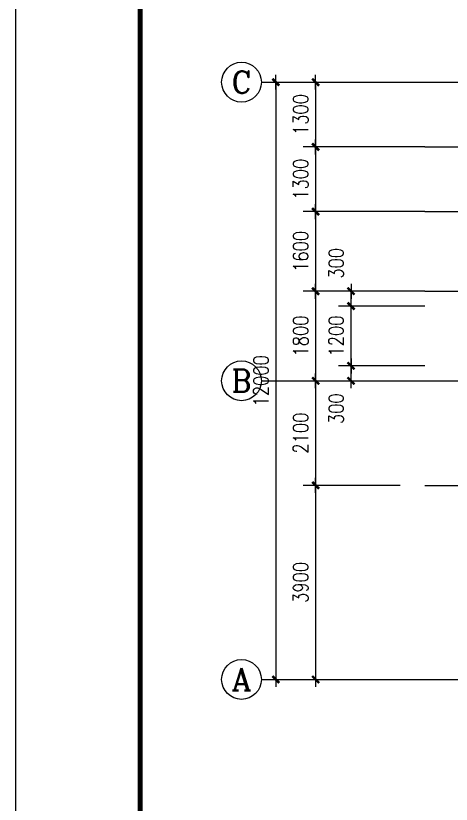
# Model space of a CAD drawing. Extents: x -354 to 59046, y -31184 to 54816.
# Drawn here: x -354 to 8406, y 26426 to 42266 of the extents above; entities that cross this region are included whole.
import ezdxf
from ezdxf.enums import TextEntityAlignment as Align

# ---------------------------------------------------------------- set-up
doc = ezdxf.new("R2010")
doc.units = 0
doc.header["$LTSCALE"] = 1000
doc.header["$MEASUREMENT"] = 0
doc.layers.get('0').update_dxf_attribs({"linetype": 'CONTINUOUS'})
doc.layers.get('DEFPOINTS').update_dxf_attribs({"linetype": 'CONTINUOUS'})
for name, color, linetype in [('AXIS', 3, 'CONTINUOUS'), ('AXIS_TEXT', 7, 'CONTINUOUS'), ('DOTE', 1, 'CONTINUOUS'), ('PUB_DIM', 3, 'CONTINUOUS'), ('PUB_TITLE', 4, 'CONTINUOUS')]:
    doc.layers.add(name, color=color, linetype=linetype)
doc.styles.add('COMPLEX', font='COMPLEX')
doc.styles.add('DIM_FONT', font='txt.shx', dxfattribs={"width": 0.8, "bigfont": 'hztxt.shx'})
doc.dimstyles.new('AXIS', dxfattribs={"dimtxt": 300, "dimasz": 1, "dimexe": 250, "dimexo": 300, "dimgap": 150, "dimtad": 1, "dimdec": 0, "dimzin": 0, "dimdsep": 46, "dimtxsty": 'DIM_FONT', "dimblk": '_DIMX', "dimcen": 0.09, "dimse1": 1, "dimse2": 1, "dimclrt": 7, "dimadec": 0, "dimazin": 0, "dimtfac": 1, "dimtdec": 0, "dimtix": 1, "dimtmove": 2, "dimatfit": 3, "dimldrblk": '_DIMX', "dimfxl": 0, "dimtolj": 1, "dimtzin": 0, "dimarcsym": 0})
doc.dimstyles.new('DIMA', dxfattribs={"dimtxt": 300, "dimasz": 1, "dimexe": 250, "dimexo": 300, "dimgap": 150, "dimtad": 1, "dimdec": 0, "dimzin": 0, "dimdsep": 46, "dimtxsty": 'DIM_FONT', "dimblk": '_DIMX', "dimcen": 0.09, "dimse1": 1, "dimclrt": 7, "dimadec": 0, "dimazin": 0, "dimtfac": 1, "dimtdec": 0, "dimtix": 1, "dimtmove": 2, "dimatfit": 3, "dimldrblk": '_DIMX', "dimfxl": 0, "dimtolj": 1, "dimtzin": 0, "dimarcsym": 0})
doc.dimstyles.new('DIMB', dxfattribs={"dimtxt": 300, "dimasz": 1, "dimexe": 250, "dimexo": 300, "dimgap": 150, "dimtad": 1, "dimdec": 0, "dimzin": 0, "dimdsep": 46, "dimtxsty": 'DIM_FONT', "dimblk": '_DIMX', "dimcen": 0.09, "dimse2": 1, "dimclrt": 7, "dimadec": 0, "dimazin": 0, "dimtfac": 1, "dimtdec": 0, "dimtix": 1, "dimtmove": 2, "dimatfit": 3, "dimldrblk": '_DIMX', "dimfxl": 0, "dimtolj": 1, "dimtzin": 0, "dimarcsym": 0})
doc.dimstyles.new('DIMN', dxfattribs={"dimtxt": 300, "dimasz": 1, "dimexe": 250, "dimexo": 300, "dimgap": 150, "dimtad": 1, "dimdec": 0, "dimzin": 0, "dimdsep": 46, "dimtxsty": 'DIM_FONT', "dimblk": '_DIMX', "dimcen": 0.09, "dimclrt": 7, "dimadec": 0, "dimazin": 0, "dimtfac": 1, "dimtdec": 0, "dimtix": 1, "dimtmove": 2, "dimatfit": 3, "dimldrblk": '_DIMX', "dimfxl": 0, "dimtolj": 1, "dimtzin": 0, "dimarcsym": 0})

# ---------------------------------------------------------------- blocks, each defined once
blk = doc.blocks.new('_AXISO')
blk.add_circle((0, 0), 0.5)
at = {"layer": 'AXIS_TEXT', "style": 'COMPLEX', "width": 1.041667}
blk.add_attdef('A', text='', height=0.56, dxfattribs=at).set_placement((-0.25, -0.28), (0.25, -0.28), align=Align.FIT)
blk = doc.blocks.new('_DIMX')
blk.add_line((-150, 0), (150, 0))
at = {"const_width": 50}
blk.add_lwpolyline([(-70, -70), (70, 70)], dxfattribs=at)
blk = doc.blocks.new('*D14')
at = {"layer": 'AXIS', "color": 0, "lineweight": -2}
for p, q in [((5678, 40931), (5678, 39633)), ((7878, 39632), (5428, 39632))]:
    blk.add_line(p, q, dxfattribs=at)
at = {"layer": 'DEFPOINTS', "color": 0}
for p in [(8178, 40932), (5678, 39632), (8178, 39632)]:
    blk.add_point(p, dxfattribs=at)
at = {"layer": 'AXIS', "color": 0, "lineweight": -2}
for p, rotation in [((5678, 40932), 90), ((5678, 39632), 270)]:
    blk.add_blockref('_DIMX', p, dxfattribs=dict(at, rotation=rotation))
at = {"layer": 'AXIS', "color": 7, "insert": (5378, 40282), "char_height": 300, "attachment_point": 5, "rotation": 90, "style": 'DIM_FONT'}
blk.add_mtext('\\A1;1300', dxfattribs=at)
blk = doc.blocks.new('*D15')
at = {"layer": 'AXIS', "color": 0, "lineweight": -2}
for p, q in [((5678, 34931), (5678, 32833)), ((7381, 32832), (5428, 32832))]:
    blk.add_line(p, q, dxfattribs=at)
at = {"layer": 'DEFPOINTS', "color": 0}
for p in [(3888, 34932), (5678, 32832), (7681, 32832)]:
    blk.add_point(p, dxfattribs=at)
at = {"layer": 'AXIS', "color": 0, "lineweight": -2}
for p, rotation in [((5678, 34932), 90), ((5678, 32832), 270)]:
    blk.add_blockref('_DIMX', p, dxfattribs=dict(at, rotation=rotation))
at = {"layer": 'AXIS', "color": 7, "insert": (5378, 33882), "char_height": 300, "attachment_point": 5, "rotation": 90, "style": 'DIM_FONT'}
blk.add_mtext('\\A1;2100', dxfattribs=at)
blk = doc.blocks.new('*D16')
at = {"layer": 'AXIS', "color": 0, "lineweight": -2}
blk.add_line((4878, 40931), (4878, 28933), dxfattribs=at)
at = {"layer": 'DEFPOINTS', "color": 0}
for p in [(8178, 40932), (4878, 28932), (8178, 28932)]:
    blk.add_point(p, dxfattribs=at)
at = {"layer": 'AXIS', "color": 0, "lineweight": -2}
for p, rotation in [((4878, 40932), 90), ((4878, 28932), 270)]:
    blk.add_blockref('_DIMX', p, dxfattribs=dict(at, rotation=rotation))
at = {"layer": 'AXIS', "color": 7, "insert": (4578, 34932), "char_height": 300, "attachment_point": 5, "rotation": 90, "style": 'DIM_FONT'}
blk.add_mtext('\\A1;12000', dxfattribs=at)
blk = doc.blocks.new('*D35')
at = {"layer": 'AXIS', "color": 0, "lineweight": -2}
for p, q in [((7381, 32832), (5428, 32832)), ((5678, 32831), (5678, 28933))]:
    blk.add_line(p, q, dxfattribs=at)
at = {"layer": 'DEFPOINTS', "color": 0}
for p in [(7681, 32832), (3888, 28932), (5678, 28932)]:
    blk.add_point(p, dxfattribs=at)
at = {"layer": 'AXIS', "color": 0, "lineweight": -2}
for p, rotation in [((5678, 32832), 90), ((5678, 28932), 270)]:
    blk.add_blockref('_DIMX', p, dxfattribs=dict(at, rotation=rotation))
at = {"layer": 'AXIS', "color": 7, "insert": (5378, 30882), "char_height": 300, "attachment_point": 5, "rotation": 90, "style": 'DIM_FONT'}
blk.add_mtext('\\A1;3900', dxfattribs=at)
blk = doc.blocks.new('*D36')
at = {"layer": 'AXIS', "color": 0, "lineweight": -2}
for p, q in [((7878, 36732), (5428, 36732)), ((5678, 36731), (5678, 34933))]:
    blk.add_line(p, q, dxfattribs=at)
at = {"layer": 'DEFPOINTS', "color": 0}
for p in [(8178, 36732), (5678, 34932), (8178, 34932)]:
    blk.add_point(p, dxfattribs=at)
at = {"layer": 'AXIS', "color": 0, "lineweight": -2}
for p, rotation in [((5678, 36732), 90), ((5678, 34932), 270)]:
    blk.add_blockref('_DIMX', p, dxfattribs=dict(at, rotation=rotation))
at = {"layer": 'AXIS', "color": 7, "insert": (5378, 35832), "char_height": 300, "attachment_point": 5, "rotation": 90, "style": 'DIM_FONT'}
blk.add_mtext('\\A1;1800', dxfattribs=at)
blk = doc.blocks.new('*D42')
at = {"layer": 'AXIS', "color": 0, "lineweight": -2}
for p, q in [((7878, 38332), (5428, 38332)), ((5678, 38331), (5678, 36733)), ((7878, 36732), (5428, 36732))]:
    blk.add_line(p, q, dxfattribs=at)
at = {"layer": 'DEFPOINTS', "color": 0}
for p in [(8178, 38332), (5678, 36732), (8178, 36732)]:
    blk.add_point(p, dxfattribs=at)
at = {"layer": 'AXIS', "color": 0, "lineweight": -2}
for p, rotation in [((5678, 38332), 90), ((5678, 36732), 270)]:
    blk.add_blockref('_DIMX', p, dxfattribs=dict(at, rotation=rotation))
at = {"layer": 'AXIS', "color": 7, "insert": (5378, 37532), "char_height": 300, "attachment_point": 5, "rotation": 90, "style": 'DIM_FONT'}
blk.add_mtext('\\A1;1600', dxfattribs=at)
blk = doc.blocks.new('*D43')
at = {"layer": 'AXIS', "color": 0, "lineweight": -2}
for p, q in [((7878, 39632), (5428, 39632)), ((5678, 39631), (5678, 38333)), ((7878, 38332), (5428, 38332))]:
    blk.add_line(p, q, dxfattribs=at)
at = {"layer": 'DEFPOINTS', "color": 0}
for p in [(8178, 39632), (5678, 38332), (8178, 38332)]:
    blk.add_point(p, dxfattribs=at)
at = {"layer": 'AXIS', "color": 0, "lineweight": -2}
for p, rotation in [((5678, 39632), 90), ((5678, 38332), 270)]:
    blk.add_blockref('_DIMX', p, dxfattribs=dict(at, rotation=rotation))
at = {"layer": 'AXIS', "color": 7, "insert": (5378, 38982), "char_height": 300, "attachment_point": 5, "rotation": 90, "style": 'DIM_FONT'}
blk.add_mtext('\\A1;1300', dxfattribs=at)
blk = doc.blocks.new('*D132')
at = {"layer": 'DEFPOINTS', "color": 0}
for p in [(6391, 35232), (8178, 35232), (8178, 34932)]:
    blk.add_point(p, dxfattribs=at)
at = {"layer": 'PUB_DIM', "color": 0, "lineweight": -2}
for p, q in [((7878, 35232), (6141, 35232)), ((6391, 35233), (6391, 35234)), ((6391, 34932), (6391, 35232)), ((6391, 34931), (6391, 34930))]:
    blk.add_line(p, q, dxfattribs=at)
for p, rotation in [((6391, 35232), 270), ((6391, 34932), 90)]:
    blk.add_blockref('_DIMX', p, dxfattribs=dict(at, rotation=rotation))
at = {"layer": 'PUB_DIM', "color": 7, "insert": (6091, 34372), "char_height": 300, "attachment_point": 5, "rotation": 90, "style": 'DIM_FONT'}
blk.add_mtext('\\A1;300', dxfattribs=at)
blk = doc.blocks.new('*D134')
at = {"layer": 'DEFPOINTS', "color": 0}
for p in [(6391, 36732), (8178, 36732), (8178, 36432)]:
    blk.add_point(p, dxfattribs=at)
at = {"layer": 'PUB_DIM', "color": 0, "lineweight": -2}
for p, q in [((7878, 36732), (6141, 36732)), ((6391, 36733), (6391, 36734)), ((6391, 36432), (6391, 36732)), ((7878, 36432), (6141, 36432)), ((6391, 36431), (6391, 36430))]:
    blk.add_line(p, q, dxfattribs=at)
for p, rotation in [((6391, 36732), 270), ((6391, 36432), 90)]:
    blk.add_blockref('_DIMX', p, dxfattribs=dict(at, rotation=rotation))
at = {"layer": 'PUB_DIM', "color": 7, "insert": (6091, 37293), "char_height": 300, "attachment_point": 5, "rotation": 90, "style": 'DIM_FONT'}
blk.add_mtext('\\A1;300', dxfattribs=at)

msp = doc.modelspace()

# ---------------------------------------------------------------- linework, layer by layer
at = {"layer": 'AXIS'}
for p, q in [((4587.6, 40932.4), (8178.1, 40932.4)), ((4587.6, 34932.4), (8178.1, 34932.4)), ((4587.6, 28932.4), (7878.1, 28932.4))]:
    msp.add_line(p, q, dxfattribs=at)
at = {"layer": 'DOTE'}
for p, q in [((7878.1, 40932.4), (52063.7, 40932.4)), ((7878.1, 39632.4), (16560.8, 39632.4)), ((7878.1, 38332.4), (16560.8, 38332.4)), ((7878.1, 36732.4), (16560.8, 36732.4)), ((7878.1, 34932.4), (52063.7, 34932.4)), ((7878.1, 32832.4), (16560.8, 32832.4)), ((7878.1, 28932.4), (52063.7, 28932.4))]:
    msp.add_line(p, q, dxfattribs=at)
at = {"layer": 'PUB_TITLE'}
msp.add_lwpolyline([(-353.5, 12816.4), (-353.5, 54816.4), (59046.5, 54816.4), (59046.5, 12816.4)], close=True, dxfattribs=at)
at = {"layer": 'PUB_TITLE', "const_width": 100}
msp.add_lwpolyline([(2146.5, 13816.4), (58046.5, 13816.4), (58046.5, 53816.4), (2146.5, 53816.4)], close=True, dxfattribs=at)

# ---------------------------------------------------------------- block references
at = {"layer": 'AXIS'}
ref = msp.add_blockref('_AXISO', (4187.6, 40932.4), dxfattribs=dict(at, xscale=800, yscale=800, zscale=800))
ref.add_attrib('A', 'C', dxfattribs={"layer": 'AXIS_TEXT', "height": 448, "style": 'COMPLEX', "width": 1.25}).set_placement((3987.6, 40708.4), (4387.6, 40708.4), align=Align.FIT)
ref = msp.add_blockref('_AXISO', (4187.6, 34932.4), dxfattribs=dict(at, xscale=800, yscale=800, zscale=800))
ref.add_attrib('A', 'B', dxfattribs={"layer": 'AXIS_TEXT', "height": 448, "style": 'COMPLEX', "width": 1.102941}).set_placement((3987.6, 34708.4), (4387.6, 34708.4), align=Align.FIT)
at = {"layer": 'AXIS', "xscale": 800, "yscale": 800, "zscale": 800}
msp.add_blockref('_AXISO', (4187.6, 28932.4), dxfattribs=at).add_auto_attribs({'A': 'A'})

# ---------------------------------------------------------------- dimensions: what is measured, and where the dimension line sits
at = {"layer": 'AXIS'}
for p1, p2, distance, dimstyle, picture, middle in [((8178.1, 40932.4), (8178.1, 28932.4), -3300, 'AXIS', '*D16', (4578.1, 34932.4)), ((8178.1, 40932.4), (8178.1, 39632.4), -2500, 'DIMA', '*D14', (5378.1, 40282.4)), ((8178.1, 39632.4), (8178.1, 38332.4), -2500, 'DIMN', '*D43', (5378.1, 38982.4)), ((8178.1, 38332.4), (8178.1, 36732.4), -2500, 'DIMN', '*D42', (5378.1, 37532.4)), ((8178.1, 36732.4), (8178.1, 34932.4), -2500, 'DIMB', '*D36', (5378.1, 35832.4))]:
    dim = msp.add_aligned_dim(p1=p1, p2=p2, distance=distance, dimstyle=dimstyle, dxfattribs=at)
    dim.commit()
    dim.dimension.update_dxf_attribs({"geometry": picture, "text_midpoint": middle})
for base, p1, p2, dimstyle, picture, middle in [((5678.1, 32832.4), (3887.6, 34932.4), (7681.3, 32832.4), 'DIMA', '*D15', (5378.1, 33882.4)), ((5678.1, 28932.4), (7681.3, 32832.4), (3887.6, 28932.4), 'DIMB', '*D35', (5378.1, 30882.4))]:
    dim = msp.add_linear_dim(base=base, p1=p1, p2=p2, angle=90, dimstyle=dimstyle, dxfattribs=at)
    dim.commit()
    dim.dimension.update_dxf_attribs({"geometry": picture, "text_midpoint": middle})
at = {"layer": 'PUB_DIM'}
for base, p1, p2, dimstyle, picture, middle in [((6391.1, 36732.4), (8178.1, 36432.4), (8178.1, 36732.4), 'DIMN', '*D134', (6091.1, 37293)), ((6391.1, 35232.4), (8178.1, 34932.4), (8178.1, 35232.4), 'DIMA', '*D132', (6091.1, 34371.9))]:
    dim = msp.add_linear_dim(base=base, p1=p1, p2=p2, angle=90, dimstyle=dimstyle, dxfattribs=at)
    dim.commit()
    dim.dimension.update_dxf_attribs({"geometry": picture, "text_midpoint": middle, "dimtype": 161})
msp.add_aligned_dim(p1=(8178.1, 35232.4), p2=(8178.1, 36432.4), distance=1787, dimstyle='DIMN', dxfattribs=at).render()

doc.saveas('drawing.dxf')
